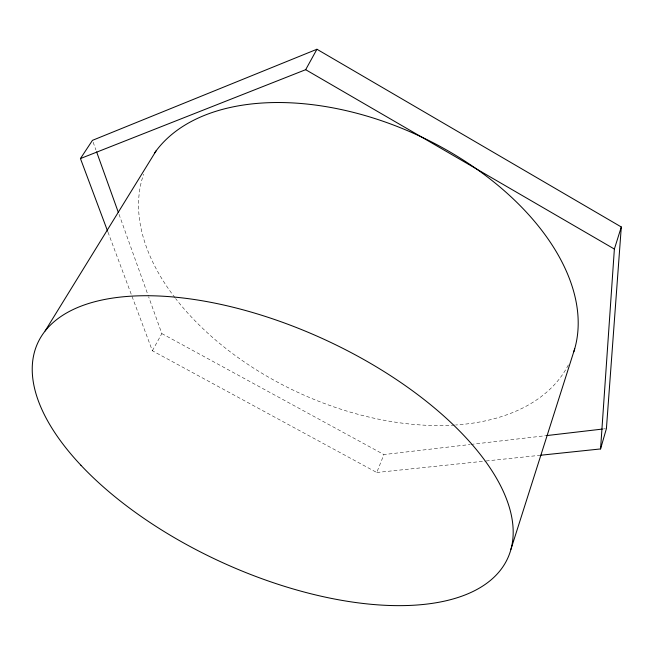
<?xml version="1.0" encoding="UTF-8"?>
<svg xmlns="http://www.w3.org/2000/svg" width="654" height="654" viewBox="0 0 654 654"><rect width="100%" height="100%" fill="white"/><g stroke="black" fill="none" stroke-linecap="round" stroke-linejoin="round"><path stroke-width="0.49" stroke-dasharray="3.27 2.45" d="M108 232.186L152.366 350.765L376.761 472.49L383.931 454.571L469.891 444.54M152.366 350.765L161.832 333.573L148.72 297.039M470.905 444.418L545.738 435.687M603.38 428.959L605.4 428.722M376.761 472.49L485.121 461.086M486.126 460.98L539.803 455.331M161.832 333.573L383.931 454.571M93.154 142.261L95.917 149.954M119.044 214.365L148.376 296.082M568.351 364.916A233.004 141.853 24.7 0 1 455.625 424.994M454.595 425.059A233.004 141.853 24.7 0 1 175.624 298.559M174.986 297.742A233.004 141.853 24.7 0 1 143.651 174.185"/><path stroke-width="0.98" d="M540.809 455.225L600.56 448.938L614.376 249.051L621.3 226.979L316.937 49.254L92.467 140.34L80.442 158.554L107.64 231.23M621.3 226.979L606.413 428.607L600.56 448.938M510.905 549.385L574.711 348.803M80.442 158.554L305.671 69.684L316.937 49.254M45.118 330.957L156.2 150.731M546.744 435.572L602.367 429.081M305.671 69.684L614.376 249.051M96.612 151.875L118.349 212.444M154.377 153.257A233.004 141.853 24.7 0 1 421.429 136.931A233.004 141.853 24.7 0 1 573.82 351.738M80.908 465.239A258.461 122.658 24.6 0 0 494.22 577.032A258.461 122.658 24.6 0 0 242.912 309.783A258.461 122.658 24.6 0 0 80.908 465.239"/></g></svg>
